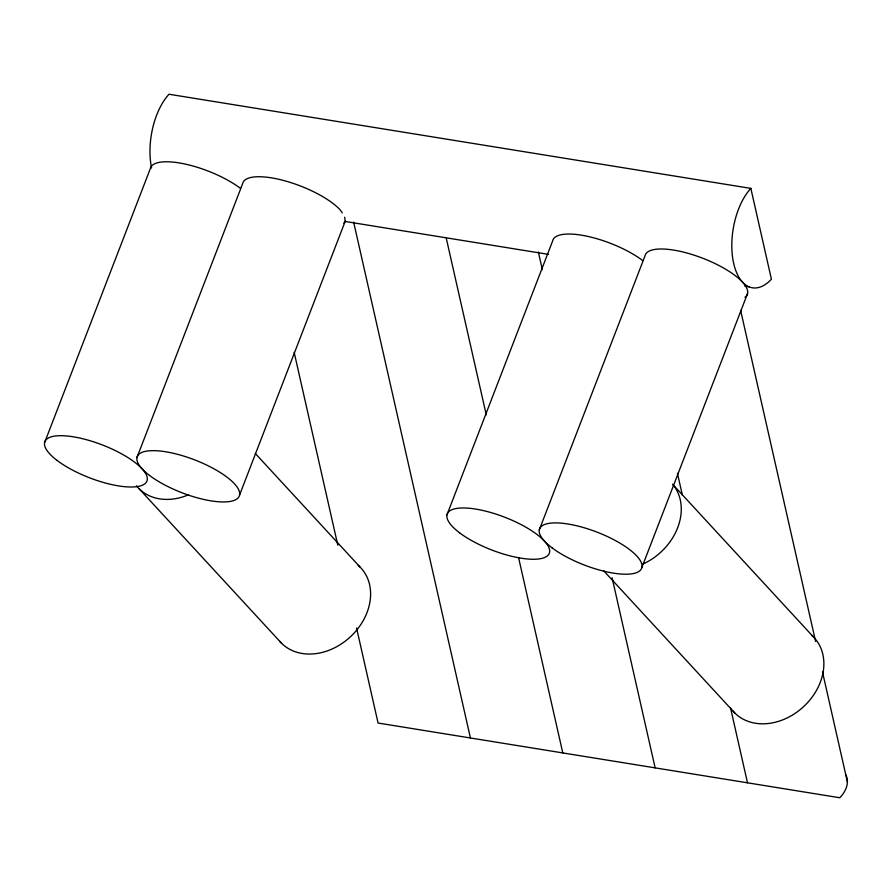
<?xml version="1.0" encoding="UTF-8"?>
<svg xmlns="http://www.w3.org/2000/svg" width="892" height="892" viewBox="0 0 892 892"><rect width="100%" height="100%" fill="white"/><g stroke="black" fill="none" stroke-linecap="round" stroke-linejoin="round"><path stroke-width="1.34" d="M44.6 442.61L150.302 168.688A54.702 17.628 21.1 0 1 185.19 164.072A54.702 17.628 21.1 0 1 240.349 188.301M136.955 457.551L242.657 183.64A54.702 17.628 21.1 0 1 284.046 180.608A54.702 17.628 21.1 0 1 340.142 209.854L342.283 212.898M239.569 495.049L345.271 221.127L344.635 217.247M446.948 514.874L552.65 240.951A54.702 17.628 21.1 0 1 587.538 236.335A54.702 17.628 21.1 0 1 642.697 260.564M539.303 529.815L645.005 255.892A54.702 17.628 21.1 0 1 706.464 259.717A54.702 17.628 21.1 0 1 744.965 297.281M641.928 567.301L747.619 293.379M343.833 223.234L345.271 221.127M750.852 188.39A54.702 28.354 -80.8 0 0 733.67 263.363A54.702 28.354 -80.8 0 0 771.413 279.207L750.852 188.39L169.012 94.24A54.702 28.354 -80.8 0 0 151.573 168.03M345.048 221.45L548.39 254.354M744.865 286.154L748.979 286.823M672.601 484.233L813.314 636.821M603.583 570.679L734.841 713.02M255.224 453.392L360.045 567.056M138.985 488.626L281.571 643.266M740.628 310.371L815.6 641.471M822.48 671.888L847.4 781.972M677.418 473.273L682.335 494.993M730.593 708.148L747.496 782.819M538.344 251.968L542.347 269.607M612.113 577.804L655.141 767.867M446.301 238.376L486.263 414.869M518.531 557.422L562.785 752.926M353.633 222.075L470.43 737.985M294.17 352.396L337.812 545.19M356.566 628.001L378.074 723.033L839.851 797.76A54.702 28.711 -12.8 0 0 845.75 774.669M811.475 635.115A54.702 43.329 -42.7 0 1 804.751 705.55A54.702 43.329 -42.7 0 1 733.135 711.192M673.237 484.992A54.702 43.329 -42.7 0 1 643.076 563.978M358.205 565.35A54.702 43.329 -42.7 0 1 351.481 635.784A54.702 43.329 -42.7 0 1 279.865 641.426M188.647 494.737A54.702 43.329 -42.7 0 1 136.465 485.828M57.166 460.495A54.702 17.628 21.1 0 0 144.56 483.999A54.702 17.628 21.1 0 0 86 439.578A54.702 17.628 21.1 0 0 57.166 460.495M149.522 475.436A54.702 17.628 21.1 0 0 236.915 498.94A54.702 17.628 21.1 0 0 178.355 454.53A54.702 17.628 21.1 0 0 149.522 475.436M459.514 532.747A54.702 17.628 21.1 0 0 546.919 556.251A54.702 17.628 21.1 0 0 488.348 511.841A54.702 17.628 21.1 0 0 459.514 532.747M551.869 547.699A54.702 17.628 21.1 0 0 639.274 571.203A54.702 17.628 21.1 0 0 580.703 526.782A54.702 17.628 21.1 0 0 551.869 547.699"/></g></svg>
